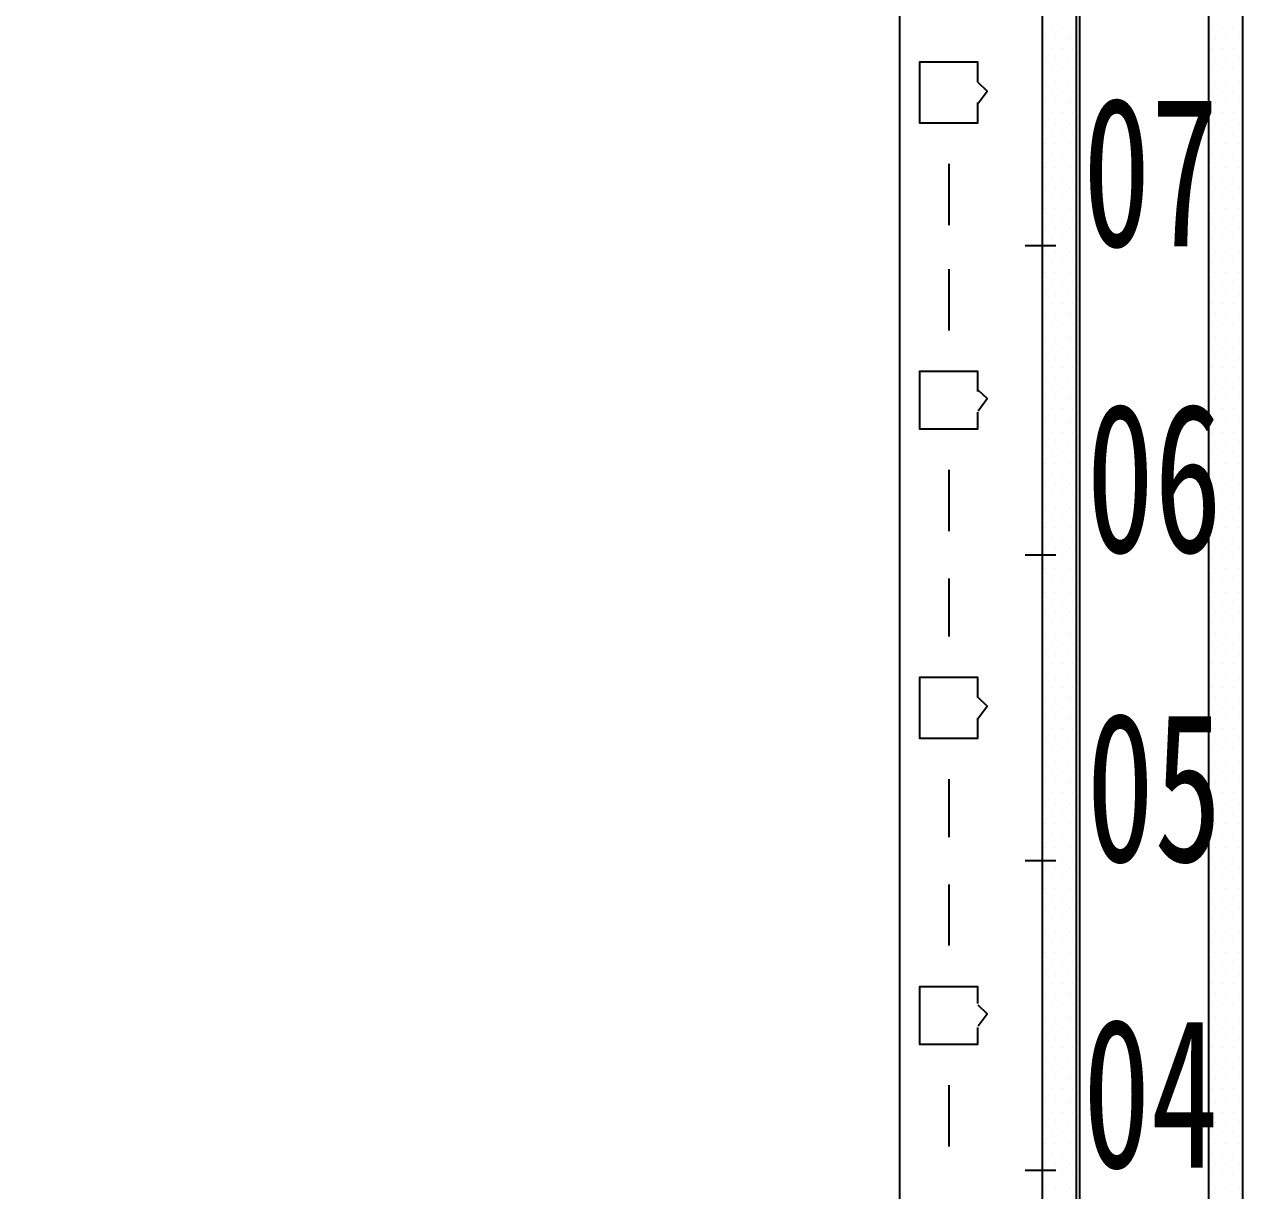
# Model space of a CAD drawing. Header units: metres. Extents: x 17 to 1264, y 17 to 859.
# Drawn here: x 242.4 to 294, y 181.7 to 231.1 of the extents above; entities that cross this region are included whole.
import ezdxf

# ---------------------------------------------------------------- set-up
doc = ezdxf.new("R2010")
doc.units = ezdxf.units.M
for name, color, linetype in [('LINES', 7, 'Continuous'), ('POLYLINES', 4, 'Continuous'), ('RECTS', 7, 'Continuous'), ('TEXTS', 3, 'Continuous')]:
    doc.layers.add(name, color=color, linetype=linetype)

msp = doc.modelspace()

# ---------------------------------------------------------------- linework, layer by layer
at = {"layer": 'LINES'}
for p, q in [((285.98, 230.98), (285.98, 230.98)), ((286.41, 230.98), (286.41, 230.98)), ((286.84, 230.98), (286.84, 230.98)), ((292.75, 230.98), (292.75, 230.98)), ((293.18, 230.98), (293.18, 230.98)), ((293.61, 230.98), (293.61, 230.98)), ((285.69, 230.54), (285.69, 230.54)), ((286.12, 230.54), (286.12, 230.54)), ((286.7, 230.54), (286.7, 230.54)), ((292.89, 230.54), (292.89, 230.54)), ((293.32, 230.54), (293.32, 230.54)), ((293.9, 230.54), (293.9, 230.54)), ((285.98, 230.11), (285.98, 230.11)), ((286.41, 230.11), (286.41, 230.11)), ((286.84, 230.11), (286.84, 230.11)), ((292.75, 230.11), (292.75, 230.11)), ((293.18, 230.11), (293.18, 230.11)), ((293.61, 230.11), (293.61, 230.11)), ((285.69, 229.68), (285.69, 229.68)), ((285.98, 229.25), (285.98, 229.25)), ((286.12, 229.68), (286.12, 229.68)), ((286.41, 229.25), (286.41, 229.25)), ((286.7, 229.68), (286.7, 229.68)), ((286.84, 229.25), (286.84, 229.25)), ((292.75, 229.25), (292.75, 229.25)), ((292.89, 229.68), (292.89, 229.68)), ((293.18, 229.25), (293.18, 229.25)), ((293.32, 229.68), (293.32, 229.68)), ((293.61, 229.25), (293.61, 229.25)), ((293.9, 229.68), (293.9, 229.68)), ((285.69, 228.67), (285.69, 228.67)), ((285.98, 228.24), (285.98, 228.24)), ((286.12, 228.67), (286.12, 228.67)), ((286.41, 228.24), (286.41, 228.24)), ((286.7, 228.67), (286.7, 228.67)), ((286.84, 228.24), (286.84, 228.24)), ((292.75, 228.24), (292.75, 228.24)), ((292.89, 228.67), (292.89, 228.67)), ((293.18, 228.24), (293.18, 228.24)), ((293.32, 228.67), (293.32, 228.67)), ((293.61, 228.24), (293.61, 228.24)), ((293.9, 228.67), (293.9, 228.67)), ((285.69, 227.81), (285.69, 227.81)), ((286.12, 227.81), (286.12, 227.81)), ((286.7, 227.81), (286.7, 227.81)), ((292.89, 227.81), (292.89, 227.81)), ((293.32, 227.81), (293.32, 227.81)), ((293.9, 227.81), (293.9, 227.81)), ((285.98, 227.38), (285.98, 227.38)), ((286.41, 227.38), (286.41, 227.38)), ((286.84, 227.38), (286.84, 227.38)), ((292.75, 227.38), (292.75, 227.38)), ((293.18, 227.38), (293.18, 227.38)), ((293.61, 227.38), (293.61, 227.38)), ((285.69, 226.94), (285.69, 226.94)), ((286.12, 226.94), (286.12, 226.94)), ((286.7, 226.94), (286.7, 226.94)), ((292.89, 226.94), (292.89, 226.94)), ((293.32, 226.94), (293.32, 226.94)), ((293.9, 226.94), (293.9, 226.94)), ((285.98, 226.51), (285.98, 226.51)), ((286.41, 226.51), (286.41, 226.51)), ((286.84, 226.51), (286.84, 226.51)), ((292.75, 226.51), (292.75, 226.51)), ((293.18, 226.51), (293.18, 226.51)), ((293.61, 226.51), (293.61, 226.51)), ((285.69, 226.08), (285.69, 226.08)), ((285.98, 225.65), (285.98, 225.65)), ((286.12, 226.08), (286.12, 226.08)), ((286.41, 225.65), (286.41, 225.65)), ((286.7, 226.08), (286.7, 226.08)), ((286.84, 225.65), (286.84, 225.65)), ((292.75, 225.65), (292.75, 225.65)), ((292.89, 226.08), (292.89, 226.08)), ((293.18, 225.65), (293.18, 225.65)), ((293.32, 226.08), (293.32, 226.08)), ((293.61, 225.65), (293.61, 225.65)), ((293.9, 226.08), (293.9, 226.08)), ((281.59, 225.22), (281.59, 222.62)), ((285.69, 225.07), (285.69, 225.07)), ((286.12, 225.07), (286.12, 225.07)), ((286.7, 225.07), (286.7, 225.07)), ((292.89, 225.07), (292.89, 225.07)), ((293.32, 225.07), (293.32, 225.07)), ((293.9, 225.07), (293.9, 225.07)), ((285.98, 224.64), (285.98, 224.64)), ((286.41, 224.64), (286.41, 224.64)), ((286.84, 224.64), (286.84, 224.64)), ((292.75, 224.64), (292.75, 224.64)), ((293.18, 224.64), (293.18, 224.64)), ((293.61, 224.64), (293.61, 224.64)), ((285.69, 224.21), (285.69, 224.21)), ((286.12, 224.21), (286.12, 224.21)), ((286.7, 224.21), (286.7, 224.21)), ((292.89, 224.21), (292.89, 224.21)), ((293.32, 224.21), (293.32, 224.21)), ((293.9, 224.21), (293.9, 224.21)), ((285.98, 223.78), (285.98, 223.78)), ((286.41, 223.78), (286.41, 223.78)), ((286.84, 223.78), (286.84, 223.78)), ((292.75, 223.78), (292.75, 223.78)), ((293.18, 223.78), (293.18, 223.78)), ((293.61, 223.78), (293.61, 223.78)), ((285.69, 223.34), (285.69, 223.34)), ((286.12, 223.34), (286.12, 223.34)), ((286.7, 223.34), (286.7, 223.34)), ((292.89, 223.34), (292.89, 223.34)), ((293.32, 223.34), (293.32, 223.34)), ((293.9, 223.34), (293.9, 223.34)), ((285.98, 222.91), (285.98, 222.91)), ((286.41, 222.91), (286.41, 222.91)), ((286.84, 222.91), (286.84, 222.91)), ((292.75, 222.91), (292.75, 222.91)), ((293.18, 222.91), (293.18, 222.91)), ((293.61, 222.91), (293.61, 222.91)), ((285.69, 222.48), (285.69, 222.48)), ((285.98, 222.05), (285.98, 222.05)), ((286.12, 222.48), (286.12, 222.48)), ((286.41, 222.05), (286.41, 222.05)), ((286.7, 222.48), (286.7, 222.48)), ((286.84, 222.05), (286.84, 222.05)), ((292.75, 222.05), (292.75, 222.05)), ((292.89, 222.48), (292.89, 222.48)), ((293.18, 222.05), (293.18, 222.05)), ((293.32, 222.48), (293.32, 222.48)), ((293.61, 222.05), (293.61, 222.05)), ((293.9, 222.48), (293.9, 222.48)), ((284.83, 221.76), (286.12, 221.76)), ((285.69, 221.47), (285.69, 221.47)), ((286.12, 221.47), (286.12, 221.47)), ((286.7, 221.47), (286.7, 221.47)), ((292.89, 221.47), (292.89, 221.47)), ((293.32, 221.47), (293.32, 221.47)), ((293.9, 221.47), (293.9, 221.47)), ((285.98, 221.04), (285.98, 221.04)), ((286.41, 221.04), (286.41, 221.04)), ((286.84, 221.04), (286.84, 221.04)), ((292.75, 221.04), (292.75, 221.04)), ((293.18, 221.04), (293.18, 221.04)), ((293.61, 221.04), (293.61, 221.04)), ((281.59, 220.75), (281.59, 218.16)), ((285.69, 220.61), (285.69, 220.61)), ((286.12, 220.61), (286.12, 220.61)), ((286.7, 220.61), (286.7, 220.61)), ((292.89, 220.61), (292.89, 220.61)), ((293.32, 220.61), (293.32, 220.61)), ((293.9, 220.61), (293.9, 220.61)), ((285.98, 220.18), (285.98, 220.18)), ((286.41, 220.18), (286.41, 220.18)), ((286.84, 220.18), (286.84, 220.18)), ((292.75, 220.18), (292.75, 220.18)), ((293.18, 220.18), (293.18, 220.18)), ((293.61, 220.18), (293.61, 220.18)), ((285.69, 219.74), (285.69, 219.74)), ((286.12, 219.74), (286.12, 219.74)), ((286.7, 219.74), (286.7, 219.74)), ((292.89, 219.74), (292.89, 219.74)), ((293.32, 219.74), (293.32, 219.74)), ((293.9, 219.74), (293.9, 219.74)), ((285.69, 218.88), (285.69, 218.88)), ((285.98, 219.31), (285.98, 219.31)), ((286.12, 218.88), (286.12, 218.88)), ((286.41, 219.31), (286.41, 219.31)), ((286.7, 218.88), (286.7, 218.88)), ((286.84, 219.31), (286.84, 219.31)), ((292.75, 219.31), (292.75, 219.31)), ((292.89, 218.88), (292.89, 218.88)), ((293.18, 219.31), (293.18, 219.31)), ((293.32, 218.88), (293.32, 218.88)), ((293.61, 219.31), (293.61, 219.31)), ((293.9, 218.88), (293.9, 218.88)), ((285.98, 218.45), (285.98, 218.45)), ((286.41, 218.45), (286.41, 218.45)), ((286.84, 218.45), (286.84, 218.45)), ((292.75, 218.45), (292.75, 218.45)), ((293.18, 218.45), (293.18, 218.45)), ((293.61, 218.45), (293.61, 218.45)), ((285.69, 217.87), (285.69, 217.87)), ((286.12, 217.87), (286.12, 217.87)), ((286.7, 217.87), (286.7, 217.87)), ((292.89, 217.87), (292.89, 217.87)), ((293.32, 217.87), (293.32, 217.87)), ((293.9, 217.87), (293.9, 217.87)), ((285.98, 217.44), (285.98, 217.44)), ((286.41, 217.44), (286.41, 217.44)), ((286.84, 217.44), (286.84, 217.44)), ((292.75, 217.44), (292.75, 217.44)), ((293.18, 217.44), (293.18, 217.44)), ((293.61, 217.44), (293.61, 217.44)), ((285.69, 217.01), (285.69, 217.01)), ((286.12, 217.01), (286.12, 217.01)), ((286.7, 217.01), (286.7, 217.01)), ((292.89, 217.01), (292.89, 217.01)), ((293.32, 217.01), (293.32, 217.01)), ((293.9, 217.01), (293.9, 217.01)), ((285.98, 216.58), (285.98, 216.58)), ((286.41, 216.58), (286.41, 216.58)), ((286.84, 216.58), (286.84, 216.58)), ((292.75, 216.58), (292.75, 216.58)), ((293.18, 216.58), (293.18, 216.58)), ((293.61, 216.58), (293.61, 216.58)), ((285.69, 216.14), (285.69, 216.14)), ((286.12, 216.14), (286.12, 216.14)), ((286.7, 216.14), (286.7, 216.14)), ((292.89, 216.14), (292.89, 216.14)), ((293.32, 216.14), (293.32, 216.14)), ((293.9, 216.14), (293.9, 216.14)), ((285.69, 215.28), (285.69, 215.28)), ((285.98, 215.71), (285.98, 215.71)), ((286.12, 215.28), (286.12, 215.28)), ((286.41, 215.71), (286.41, 215.71)), ((286.7, 215.28), (286.7, 215.28)), ((286.84, 215.71), (286.84, 215.71)), ((292.75, 215.71), (292.75, 215.71)), ((292.89, 215.28), (292.89, 215.28)), ((293.18, 215.71), (293.18, 215.71)), ((293.32, 215.28), (293.32, 215.28)), ((293.61, 215.71), (293.61, 215.71)), ((293.9, 215.28), (293.9, 215.28)), ((285.98, 214.85), (285.98, 214.85)), ((286.41, 214.85), (286.41, 214.85)), ((286.84, 214.85), (286.84, 214.85)), ((292.75, 214.85), (292.75, 214.85)), ((293.18, 214.85), (293.18, 214.85)), ((293.61, 214.85), (293.61, 214.85)), ((285.69, 214.27), (285.69, 214.27)), ((286.12, 214.27), (286.12, 214.27)), ((286.7, 214.27), (286.7, 214.27)), ((292.89, 214.27), (292.89, 214.27)), ((293.32, 214.27), (293.32, 214.27)), ((293.9, 214.27), (293.9, 214.27)), ((285.98, 213.84), (285.98, 213.84)), ((286.41, 213.84), (286.41, 213.84)), ((286.84, 213.84), (286.84, 213.84)), ((292.75, 213.84), (292.75, 213.84)), ((293.18, 213.84), (293.18, 213.84)), ((293.61, 213.84), (293.61, 213.84)), ((285.69, 213.41), (285.69, 213.41)), ((286.12, 213.41), (286.12, 213.41)), ((286.7, 213.41), (286.7, 213.41)), ((292.89, 213.41), (292.89, 213.41)), ((293.32, 213.41), (293.32, 213.41)), ((293.9, 213.41), (293.9, 213.41)), ((285.98, 212.98), (285.98, 212.98)), ((286.41, 212.98), (286.41, 212.98)), ((286.84, 212.98), (286.84, 212.98)), ((292.75, 212.98), (292.75, 212.98)), ((293.18, 212.98), (293.18, 212.98)), ((293.61, 212.98), (293.61, 212.98)), ((281.59, 212.26), (281.59, 209.66)), ((285.69, 212.54), (285.69, 212.54)), ((286.12, 212.54), (286.12, 212.54)), ((286.7, 212.54), (286.7, 212.54)), ((292.89, 212.54), (292.89, 212.54)), ((293.32, 212.54), (293.32, 212.54)), ((293.9, 212.54), (293.9, 212.54)), ((285.69, 211.68), (285.69, 211.68)), ((285.98, 212.11), (285.98, 212.11)), ((286.12, 211.68), (286.12, 211.68)), ((286.41, 212.11), (286.41, 212.11)), ((286.7, 211.68), (286.7, 211.68)), ((286.84, 212.11), (286.84, 212.11)), ((292.75, 212.11), (292.75, 212.11)), ((292.89, 211.68), (292.89, 211.68)), ((293.18, 212.11), (293.18, 212.11)), ((293.32, 211.68), (293.32, 211.68)), ((293.61, 212.11), (293.61, 212.11)), ((293.9, 211.68), (293.9, 211.68)), ((285.98, 211.25), (285.98, 211.25)), ((286.41, 211.25), (286.41, 211.25)), ((286.84, 211.25), (286.84, 211.25)), ((292.75, 211.25), (292.75, 211.25)), ((293.18, 211.25), (293.18, 211.25)), ((293.61, 211.25), (293.61, 211.25)), ((285.69, 210.67), (285.69, 210.67)), ((286.12, 210.67), (286.12, 210.67)), ((286.7, 210.67), (286.7, 210.67)), ((292.89, 210.67), (292.89, 210.67)), ((293.32, 210.67), (293.32, 210.67)), ((293.9, 210.67), (293.9, 210.67)), ((285.98, 210.24), (285.98, 210.24)), ((286.41, 210.24), (286.41, 210.24)), ((286.84, 210.24), (286.84, 210.24)), ((292.75, 210.24), (292.75, 210.24)), ((293.18, 210.24), (293.18, 210.24)), ((293.61, 210.24), (293.61, 210.24)), ((285.69, 209.81), (285.69, 209.81)), ((286.12, 209.81), (286.12, 209.81)), ((286.7, 209.81), (286.7, 209.81)), ((292.89, 209.81), (292.89, 209.81)), ((293.32, 209.81), (293.32, 209.81)), ((293.9, 209.81), (293.9, 209.81)), ((285.98, 209.38), (285.98, 209.38)), ((286.41, 209.38), (286.41, 209.38)), ((286.84, 209.38), (286.84, 209.38)), ((292.75, 209.38), (292.75, 209.38)), ((293.18, 209.38), (293.18, 209.38)), ((293.61, 209.38), (293.61, 209.38)), ((284.83, 208.66), (286.12, 208.66)), ((285.69, 208.94), (285.69, 208.94)), ((286.12, 208.94), (286.12, 208.94)), ((286.7, 208.94), (286.7, 208.94)), ((292.89, 208.94), (292.89, 208.94)), ((293.32, 208.94), (293.32, 208.94)), ((293.9, 208.94), (293.9, 208.94)), ((285.69, 208.08), (285.69, 208.08)), ((285.98, 208.51), (285.98, 208.51)), ((286.12, 208.08), (286.12, 208.08)), ((286.41, 208.51), (286.41, 208.51)), ((286.7, 208.08), (286.7, 208.08)), ((286.84, 208.51), (286.84, 208.51)), ((292.75, 208.51), (292.75, 208.51)), ((292.89, 208.08), (292.89, 208.08)), ((293.18, 208.51), (293.18, 208.51)), ((293.32, 208.08), (293.32, 208.08)), ((293.61, 208.51), (293.61, 208.51)), ((293.9, 208.08), (293.9, 208.08)), ((281.59, 207.65), (281.59, 205.2)), ((285.98, 207.65), (285.98, 207.65)), ((286.41, 207.65), (286.41, 207.65)), ((286.84, 207.65), (286.84, 207.65)), ((292.75, 207.65), (292.75, 207.65)), ((293.18, 207.65), (293.18, 207.65)), ((293.61, 207.65), (293.61, 207.65)), ((285.69, 207.07), (285.69, 207.07)), ((286.12, 207.07), (286.12, 207.07)), ((286.7, 207.07), (286.7, 207.07)), ((292.89, 207.07), (292.89, 207.07)), ((293.32, 207.07), (293.32, 207.07)), ((293.9, 207.07), (293.9, 207.07)), ((285.98, 206.64), (285.98, 206.64)), ((286.41, 206.64), (286.41, 206.64)), ((286.84, 206.64), (286.84, 206.64)), ((292.75, 206.64), (292.75, 206.64)), ((293.18, 206.64), (293.18, 206.64)), ((293.61, 206.64), (293.61, 206.64)), ((285.69, 206.21), (285.69, 206.21)), ((286.12, 206.21), (286.12, 206.21)), ((286.7, 206.21), (286.7, 206.21)), ((292.89, 206.21), (292.89, 206.21)), ((293.32, 206.21), (293.32, 206.21)), ((293.9, 206.21), (293.9, 206.21)), ((285.98, 205.78), (285.98, 205.78)), ((286.41, 205.78), (286.41, 205.78)), ((286.84, 205.78), (286.84, 205.78)), ((292.75, 205.78), (292.75, 205.78)), ((293.18, 205.78), (293.18, 205.78)), ((293.61, 205.78), (293.61, 205.78)), ((285.69, 205.34), (285.69, 205.34)), ((286.12, 205.34), (286.12, 205.34)), ((286.7, 205.34), (286.7, 205.34)), ((292.89, 205.34), (292.89, 205.34)), ((293.32, 205.34), (293.32, 205.34)), ((293.9, 205.34), (293.9, 205.34)), ((285.69, 204.48), (285.69, 204.48)), ((285.98, 204.91), (285.98, 204.91)), ((286.12, 204.48), (286.12, 204.48)), ((286.41, 204.91), (286.41, 204.91)), ((286.7, 204.48), (286.7, 204.48)), ((286.84, 204.91), (286.84, 204.91)), ((292.75, 204.91), (292.75, 204.91)), ((292.89, 204.48), (292.89, 204.48)), ((293.18, 204.91), (293.18, 204.91)), ((293.32, 204.48), (293.32, 204.48)), ((293.61, 204.91), (293.61, 204.91)), ((293.9, 204.48), (293.9, 204.48)), ((285.98, 204.05), (285.98, 204.05)), ((286.41, 204.05), (286.41, 204.05)), ((286.84, 204.05), (286.84, 204.05)), ((292.75, 204.05), (292.75, 204.05)), ((293.18, 204.05), (293.18, 204.05)), ((293.61, 204.05), (293.61, 204.05)), ((285.69, 203.47), (285.69, 203.47)), ((286.12, 203.47), (286.12, 203.47)), ((286.7, 203.47), (286.7, 203.47)), ((292.89, 203.47), (292.89, 203.47)), ((293.32, 203.47), (293.32, 203.47)), ((293.9, 203.47), (293.9, 203.47)), ((285.98, 203.04), (285.98, 203.04)), ((286.41, 203.04), (286.41, 203.04)), ((286.84, 203.04), (286.84, 203.04)), ((292.75, 203.04), (292.75, 203.04)), ((293.18, 203.04), (293.18, 203.04)), ((293.61, 203.04), (293.61, 203.04)), ((285.69, 202.61), (285.69, 202.61)), ((286.12, 202.61), (286.12, 202.61)), ((286.7, 202.61), (286.7, 202.61)), ((292.89, 202.61), (292.89, 202.61)), ((293.32, 202.61), (293.32, 202.61)), ((293.9, 202.61), (293.9, 202.61)), ((285.98, 202.18), (285.98, 202.18)), ((286.41, 202.18), (286.41, 202.18)), ((286.84, 202.18), (286.84, 202.18)), ((292.75, 202.18), (292.75, 202.18)), ((293.18, 202.18), (293.18, 202.18)), ((293.61, 202.18), (293.61, 202.18)), ((285.69, 201.74), (285.69, 201.74)), ((286.12, 201.74), (286.12, 201.74)), ((286.7, 201.74), (286.7, 201.74)), ((292.89, 201.74), (292.89, 201.74)), ((293.32, 201.74), (293.32, 201.74)), ((293.9, 201.74), (293.9, 201.74)), ((285.69, 200.88), (285.69, 200.88)), ((285.98, 201.31), (285.98, 201.31)), ((286.12, 200.88), (286.12, 200.88)), ((286.41, 201.31), (286.41, 201.31)), ((286.7, 200.88), (286.7, 200.88)), ((286.84, 201.31), (286.84, 201.31)), ((292.75, 201.31), (292.75, 201.31)), ((292.89, 200.88), (292.89, 200.88)), ((293.18, 201.31), (293.18, 201.31)), ((293.32, 200.88), (293.32, 200.88)), ((293.61, 201.31), (293.61, 201.31)), ((293.9, 200.88), (293.9, 200.88)), ((285.98, 200.45), (285.98, 200.45)), ((286.41, 200.45), (286.41, 200.45)), ((286.84, 200.45), (286.84, 200.45)), ((292.75, 200.45), (292.75, 200.45)), ((293.18, 200.45), (293.18, 200.45)), ((293.61, 200.45), (293.61, 200.45)), ((285.69, 199.87), (285.69, 199.87)), ((286.12, 199.87), (286.12, 199.87)), ((286.7, 199.87), (286.7, 199.87)), ((292.89, 199.87), (292.89, 199.87)), ((293.32, 199.87), (293.32, 199.87)), ((293.9, 199.87), (293.9, 199.87)), ((285.98, 199.44), (285.98, 199.44)), ((286.41, 199.44), (286.41, 199.44)), ((286.84, 199.44), (286.84, 199.44)), ((292.75, 199.44), (292.75, 199.44)), ((293.18, 199.44), (293.18, 199.44)), ((293.61, 199.44), (293.61, 199.44)), ((281.59, 199.15), (281.59, 196.7)), ((285.69, 199.01), (285.69, 199.01)), ((286.12, 199.01), (286.12, 199.01)), ((286.7, 199.01), (286.7, 199.01)), ((292.89, 199.01), (292.89, 199.01)), ((293.32, 199.01), (293.32, 199.01)), ((293.9, 199.01), (293.9, 199.01)), ((285.98, 198.58), (285.98, 198.58)), ((286.41, 198.58), (286.41, 198.58)), ((286.84, 198.58), (286.84, 198.58)), ((292.75, 198.58), (292.75, 198.58)), ((293.18, 198.58), (293.18, 198.58)), ((293.61, 198.58), (293.61, 198.58)), ((285.69, 198.14), (285.69, 198.14)), ((285.98, 197.71), (285.98, 197.71)), ((286.12, 198.14), (286.12, 198.14)), ((286.41, 197.71), (286.41, 197.71)), ((286.7, 198.14), (286.7, 198.14)), ((286.84, 197.71), (286.84, 197.71)), ((292.75, 197.71), (292.75, 197.71)), ((292.89, 198.14), (292.89, 198.14)), ((293.18, 197.71), (293.18, 197.71)), ((293.32, 198.14), (293.32, 198.14)), ((293.61, 197.71), (293.61, 197.71)), ((293.9, 198.14), (293.9, 198.14)), ((285.69, 197.28), (285.69, 197.28)), ((286.12, 197.28), (286.12, 197.28)), ((286.7, 197.28), (286.7, 197.28)), ((292.89, 197.28), (292.89, 197.28)), ((293.32, 197.28), (293.32, 197.28)), ((293.9, 197.28), (293.9, 197.28)), ((285.98, 196.85), (285.98, 196.85)), ((286.41, 196.85), (286.41, 196.85)), ((286.84, 196.85), (286.84, 196.85)), ((292.75, 196.85), (292.75, 196.85)), ((293.18, 196.85), (293.18, 196.85)), ((293.61, 196.85), (293.61, 196.85)), ((285.69, 196.27), (285.69, 196.27)), ((286.12, 196.27), (286.12, 196.27)), ((286.7, 196.27), (286.7, 196.27)), ((292.89, 196.27), (292.89, 196.27)), ((293.32, 196.27), (293.32, 196.27)), ((293.9, 196.27), (293.9, 196.27)), ((284.83, 195.7), (286.12, 195.7)), ((285.98, 195.84), (285.98, 195.84)), ((286.41, 195.84), (286.41, 195.84)), ((286.84, 195.84), (286.84, 195.84)), ((292.75, 195.84), (292.75, 195.84)), ((293.18, 195.84), (293.18, 195.84)), ((293.61, 195.84), (293.61, 195.84)), ((285.69, 195.41), (285.69, 195.41)), ((286.12, 195.41), (286.12, 195.41)), ((286.7, 195.41), (286.7, 195.41)), ((292.89, 195.41), (292.89, 195.41)), ((293.32, 195.41), (293.32, 195.41)), ((293.9, 195.41), (293.9, 195.41)), ((281.59, 194.69), (281.59, 192.1)), ((285.98, 194.98), (285.98, 194.98)), ((286.41, 194.98), (286.41, 194.98)), ((286.84, 194.98), (286.84, 194.98)), ((292.75, 194.98), (292.75, 194.98)), ((293.18, 194.98), (293.18, 194.98)), ((293.61, 194.98), (293.61, 194.98)), ((285.69, 194.54), (285.69, 194.54)), ((285.98, 194.11), (285.98, 194.11)), ((286.12, 194.54), (286.12, 194.54)), ((286.41, 194.11), (286.41, 194.11)), ((286.7, 194.54), (286.7, 194.54)), ((286.84, 194.11), (286.84, 194.11)), ((292.75, 194.11), (292.75, 194.11)), ((292.89, 194.54), (292.89, 194.54)), ((293.18, 194.11), (293.18, 194.11)), ((293.32, 194.54), (293.32, 194.54)), ((293.61, 194.11), (293.61, 194.11)), ((293.9, 194.54), (293.9, 194.54)), ((285.69, 193.68), (285.69, 193.68)), ((286.12, 193.68), (286.12, 193.68)), ((286.7, 193.68), (286.7, 193.68)), ((292.89, 193.68), (292.89, 193.68)), ((293.32, 193.68), (293.32, 193.68)), ((293.9, 193.68), (293.9, 193.68)), ((285.98, 193.25), (285.98, 193.25)), ((286.41, 193.25), (286.41, 193.25)), ((286.84, 193.25), (286.84, 193.25)), ((292.75, 193.25), (292.75, 193.25)), ((293.18, 193.25), (293.18, 193.25)), ((293.61, 193.25), (293.61, 193.25)), ((285.69, 192.67), (285.69, 192.67)), ((286.12, 192.67), (286.12, 192.67)), ((286.7, 192.67), (286.7, 192.67)), ((292.89, 192.67), (292.89, 192.67)), ((293.32, 192.67), (293.32, 192.67)), ((293.9, 192.67), (293.9, 192.67)), ((285.98, 192.24), (285.98, 192.24)), ((286.41, 192.24), (286.41, 192.24)), ((286.84, 192.24), (286.84, 192.24)), ((292.75, 192.24), (292.75, 192.24)), ((293.18, 192.24), (293.18, 192.24)), ((293.61, 192.24), (293.61, 192.24)), ((285.69, 191.81), (285.69, 191.81)), ((286.12, 191.81), (286.12, 191.81)), ((286.7, 191.81), (286.7, 191.81)), ((292.89, 191.81), (292.89, 191.81)), ((293.32, 191.81), (293.32, 191.81)), ((293.9, 191.81), (293.9, 191.81)), ((285.98, 191.38), (285.98, 191.38)), ((286.41, 191.38), (286.41, 191.38)), ((286.84, 191.38), (286.84, 191.38)), ((292.75, 191.38), (292.75, 191.38)), ((293.18, 191.38), (293.18, 191.38)), ((293.61, 191.38), (293.61, 191.38)), ((285.69, 190.94), (285.69, 190.94)), ((285.98, 190.51), (285.98, 190.51)), ((286.12, 190.94), (286.12, 190.94)), ((286.41, 190.51), (286.41, 190.51)), ((286.7, 190.94), (286.7, 190.94)), ((286.84, 190.51), (286.84, 190.51)), ((292.75, 190.51), (292.75, 190.51)), ((292.89, 190.94), (292.89, 190.94)), ((293.18, 190.51), (293.18, 190.51)), ((293.32, 190.94), (293.32, 190.94)), ((293.61, 190.51), (293.61, 190.51)), ((293.9, 190.94), (293.9, 190.94)), ((285.69, 190.08), (285.69, 190.08)), ((286.12, 190.08), (286.12, 190.08)), ((286.7, 190.08), (286.7, 190.08)), ((292.89, 190.08), (292.89, 190.08)), ((293.32, 190.08), (293.32, 190.08)), ((293.9, 190.08), (293.9, 190.08)), ((285.98, 189.65), (285.98, 189.65)), ((286.41, 189.65), (286.41, 189.65)), ((286.84, 189.65), (286.84, 189.65)), ((292.75, 189.65), (292.75, 189.65)), ((293.18, 189.65), (293.18, 189.65)), ((293.61, 189.65), (293.61, 189.65)), ((285.69, 189.07), (285.69, 189.07)), ((286.12, 189.07), (286.12, 189.07)), ((286.7, 189.07), (286.7, 189.07)), ((292.89, 189.07), (292.89, 189.07)), ((293.32, 189.07), (293.32, 189.07)), ((293.9, 189.07), (293.9, 189.07)), ((285.98, 188.64), (285.98, 188.64)), ((286.41, 188.64), (286.41, 188.64)), ((286.84, 188.64), (286.84, 188.64)), ((292.75, 188.64), (292.75, 188.64)), ((293.18, 188.64), (293.18, 188.64)), ((293.61, 188.64), (293.61, 188.64)), ((285.69, 188.21), (285.69, 188.21)), ((286.12, 188.21), (286.12, 188.21)), ((286.7, 188.21), (286.7, 188.21)), ((292.89, 188.21), (292.89, 188.21)), ((293.32, 188.21), (293.32, 188.21)), ((293.9, 188.21), (293.9, 188.21)), ((285.98, 187.78), (285.98, 187.78)), ((286.41, 187.78), (286.41, 187.78)), ((286.84, 187.78), (286.84, 187.78)), ((292.75, 187.78), (292.75, 187.78)), ((293.18, 187.78), (293.18, 187.78)), ((293.61, 187.78), (293.61, 187.78)), ((285.69, 187.34), (285.69, 187.34)), ((285.98, 186.91), (285.98, 186.91)), ((286.12, 187.34), (286.12, 187.34)), ((286.41, 186.91), (286.41, 186.91)), ((286.7, 187.34), (286.7, 187.34)), ((286.84, 186.91), (286.84, 186.91)), ((292.75, 186.91), (292.75, 186.91)), ((292.89, 187.34), (292.89, 187.34)), ((293.18, 186.91), (293.18, 186.91)), ((293.32, 187.34), (293.32, 187.34)), ((293.61, 186.91), (293.61, 186.91)), ((293.9, 187.34), (293.9, 187.34)), ((285.69, 186.48), (285.69, 186.48)), ((286.12, 186.48), (286.12, 186.48)), ((286.7, 186.48), (286.7, 186.48)), ((292.89, 186.48), (292.89, 186.48)), ((293.32, 186.48), (293.32, 186.48)), ((293.9, 186.48), (293.9, 186.48)), ((281.59, 186.19), (281.59, 183.6)), ((285.98, 186.05), (285.98, 186.05)), ((286.41, 186.05), (286.41, 186.05)), ((286.84, 186.05), (286.84, 186.05)), ((292.75, 186.05), (292.75, 186.05)), ((293.18, 186.05), (293.18, 186.05)), ((293.61, 186.05), (293.61, 186.05)), ((285.69, 185.47), (285.69, 185.47)), ((286.12, 185.47), (286.12, 185.47)), ((286.7, 185.47), (286.7, 185.47)), ((292.89, 185.47), (292.89, 185.47)), ((293.32, 185.47), (293.32, 185.47)), ((293.9, 185.47), (293.9, 185.47)), ((285.98, 185.04), (285.98, 185.04)), ((286.41, 185.04), (286.41, 185.04)), ((286.84, 185.04), (286.84, 185.04)), ((292.75, 185.04), (292.75, 185.04)), ((293.18, 185.04), (293.18, 185.04)), ((293.61, 185.04), (293.61, 185.04)), ((285.69, 184.61), (285.69, 184.61)), ((286.12, 184.61), (286.12, 184.61)), ((286.7, 184.61), (286.7, 184.61)), ((292.89, 184.61), (292.89, 184.61)), ((293.32, 184.61), (293.32, 184.61)), ((293.9, 184.61), (293.9, 184.61)), ((285.98, 184.18), (285.98, 184.18)), ((286.41, 184.18), (286.41, 184.18)), ((286.84, 184.18), (286.84, 184.18)), ((292.75, 184.18), (292.75, 184.18)), ((293.18, 184.18), (293.18, 184.18)), ((293.61, 184.18), (293.61, 184.18)), ((285.69, 183.74), (285.69, 183.74)), ((285.98, 183.31), (285.98, 183.31)), ((286.12, 183.74), (286.12, 183.74)), ((286.41, 183.31), (286.41, 183.31)), ((286.7, 183.74), (286.7, 183.74)), ((286.84, 183.31), (286.84, 183.31)), ((292.75, 183.31), (292.75, 183.31)), ((292.89, 183.74), (292.89, 183.74)), ((293.18, 183.31), (293.18, 183.31)), ((293.32, 183.74), (293.32, 183.74)), ((293.61, 183.31), (293.61, 183.31)), ((293.9, 183.74), (293.9, 183.74)), ((285.69, 182.88), (285.69, 182.88)), ((286.12, 182.88), (286.12, 182.88)), ((286.7, 182.88), (286.7, 182.88)), ((292.89, 182.88), (292.89, 182.88)), ((293.32, 182.88), (293.32, 182.88)), ((293.9, 182.88), (293.9, 182.88)), ((284.83, 182.59), (286.12, 182.59)), ((285.98, 182.45), (285.98, 182.45)), ((286.41, 182.45), (286.41, 182.45)), ((286.84, 182.45), (286.84, 182.45)), ((292.75, 182.45), (292.75, 182.45)), ((293.18, 182.45), (293.18, 182.45)), ((293.61, 182.45), (293.61, 182.45)), ((285.69, 181.87), (285.69, 181.87)), ((286.12, 181.87), (286.12, 181.87)), ((286.7, 181.87), (286.7, 181.87)), ((292.89, 181.87), (292.89, 181.87)), ((293.32, 181.87), (293.32, 181.87)), ((293.9, 181.87), (293.9, 181.87))]:
    msp.add_line(p, q, dxfattribs=at)
at = {"layer": 'POLYLINES'}
for points in [[(279.5, 740.45), (279.5, 596.88), (279.5, 143.57)], [(287.13, 740.45), (287.13, 596.88), (287.13, 143.57)], [(287.13, 740.45), (287.13, 596.88), (287.13, 143.57)], [(282.81, 227.81), (282.81, 226.94), (280.36, 226.94), (280.36, 229.54), (282.81, 229.54), (282.81, 228.67)], [(282.84, 227.78), (283.21, 228.29), (282.84, 228.66)], [(282.81, 214.7), (282.81, 213.98), (280.36, 213.98), (280.36, 216.43), (282.81, 216.43), (282.81, 215.57)], [(282.84, 214.75), (283.21, 215.27), (282.84, 215.63)], [(282.81, 201.74), (282.81, 200.88), (280.36, 200.88), (280.36, 203.47), (282.81, 203.47), (282.81, 202.61)], [(282.84, 201.73), (283.21, 202.24), (282.84, 202.61)], [(282.81, 188.64), (282.81, 187.92), (280.36, 187.92), (280.36, 190.37), (282.81, 190.37), (282.81, 189.65)], [(282.84, 188.7), (283.21, 189.21), (282.84, 189.58)]]:
    msp.add_lwpolyline(points, dxfattribs=at)
at = {"layer": 'RECTS'}
for points in [[(123.98, 754.7), (294.04, 754.7), (294.04, 131.04), (123.98, 131.04)], [(125.42, 753.26), (292.6, 753.26), (292.6, 132.48), (125.42, 132.48)], [(131.03, 740.45), (286.99, 740.45), (286.99, 142.13), (131.03, 142.13)], [(132.47, 738.86), (285.55, 738.86), (285.55, 143.57), (132.47, 143.57)]]:
    msp.add_lwpolyline(points, dxfattribs=at)

# ---------------------------------------------------------------- texts
at = {"layer": 'TEXTS', "width": 0.666667}
for s, p in [('07', (287.27, 221.72)), ('06', (287.42, 208.76)), ('05', (287.42, 195.66)), ('04', (287.27, 182.7))]:
    msp.add_text(s, height=6.33, dxfattribs=at).set_placement(p)

doc.saveas('drawing.dxf')
